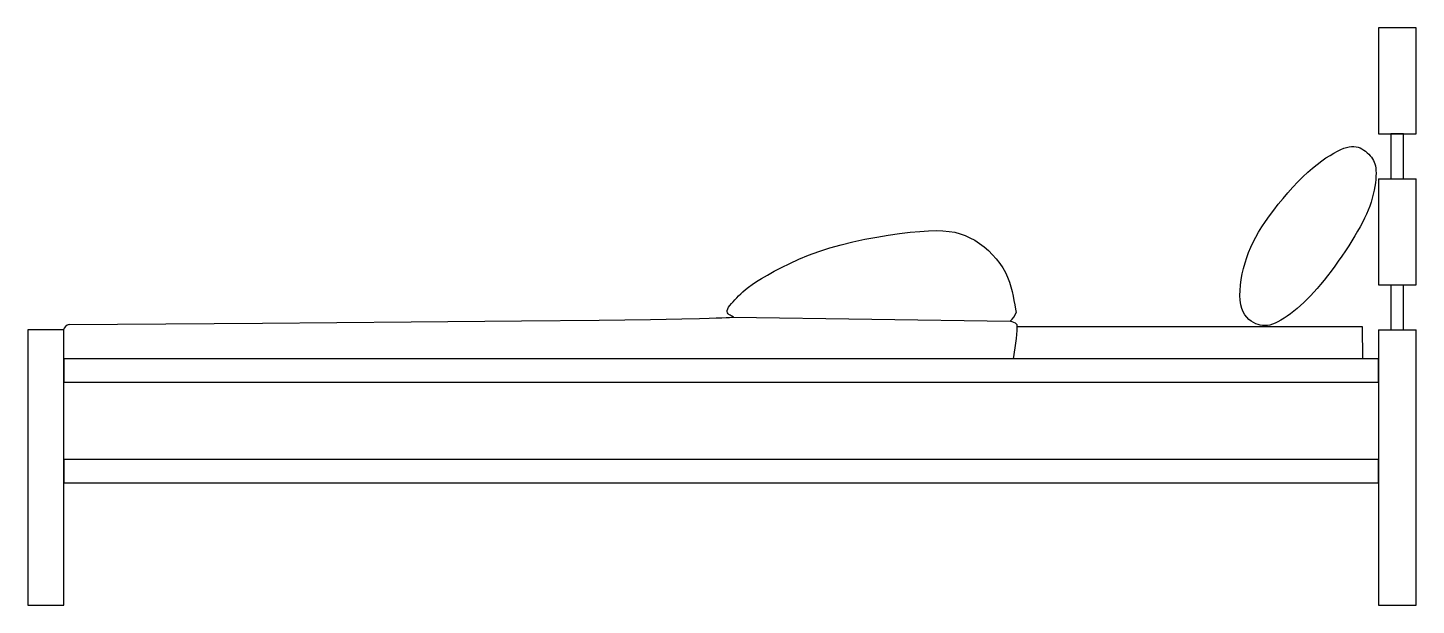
# Model space of a CAD drawing. Extents: x 6193 to 6398, y -5089 to -5004.
import ezdxf

# ---------------------------------------------------------------- set-up
doc = ezdxf.new("R2010")
doc.units = 0
doc.layers.get('0').update_dxf_attribs({"linetype": 'CONTINUOUS'})

# ---------------------------------------------------------------- blocks, each defined once
blk = doc.blocks.new('F4TBGH')
at = {"color": 7}
for p, q in [((148.51, 33.14), (154.07, 33.14)), ((148.51, 26.51), (154.07, 26.51)), ((148.51, 10.88), (154.07, 10.88)), ((53.54, 6.16), (94.3, 5.55)), ((148.51, 4.25), (154.07, 4.25))]:
    blk.add_line(p, q, dxfattribs=at)
for points in [[(154.07, 33.14), (154.07, 48.78), (148.51, 48.78), (148.51, 33.14)], [(152.21, 26.51), (152.21, 33.14), (150.35, 33.14), (150.35, 26.51)], [(148.51, 26.51), (148.51, 10.88)], [(154.07, 10.88), (154.07, 26.51)], [(-44.27, 5.04), (-15.79, 5.26), (6.1, 5.44), (22.32, 5.59), (33.76, 5.72), (41.34, 5.81), (45.96, 5.89), (48.53, 5.95), (49.96, 5.99), (51.01, 6.03), (51.84, 6.06), (52.48, 6.08), (52.95, 6.1), (53.27, 6.12), (53.46, 6.14), (53.54, 6.16), (53.54, 6.19), (53.47, 6.23), (53.35, 6.28), (53.21, 6.34), (53.05, 6.42), (52.89, 6.52), (52.75, 6.64), (52.65, 6.78), (52.61, 6.95), (52.63, 7.14), (52.71, 7.36), (52.84, 7.6), (53.02, 7.86), (53.24, 8.14), (53.49, 8.42), (53.75, 8.71), (54.03, 9), (54.31, 9.29), (54.61, 9.58), (54.94, 9.89), (55.33, 10.21), (55.78, 10.56), (56.31, 10.95), (56.94, 11.37), (57.68, 11.83), (58.54, 12.35), (59.53, 12.9), (60.64, 13.48), (61.86, 14.07), (63.18, 14.67), (64.6, 15.25), (66.12, 15.82), (67.72, 16.34), (69.4, 16.82), (71.14, 17.25), (72.89, 17.62), (74.64, 17.95), (76.35, 18.23), (78, 18.47), (79.55, 18.65), (80.97, 18.78), (82.24, 18.86), (83.37, 18.89), (84.39, 18.86), (85.31, 18.78), (86.14, 18.64), (86.92, 18.44), (87.66, 18.18), (88.37, 17.85), (89.07, 17.46), (89.77, 17), (90.44, 16.49), (91.08, 15.94), (91.69, 15.34), (92.25, 14.72), (92.76, 14.06), (93.21, 13.39), (93.59, 12.71), (93.91, 12.02), (94.17, 11.32), (94.39, 10.62), (94.57, 9.93), (94.72, 9.25), (94.85, 8.59), (94.97, 7.94), (95.08, 7.3), (95.15, 6.83)], [(150.35, 10.88), (150.35, 4.25), (152.21, 4.25), (152.21, 10.88)], [(95.28, 5.07), (95.25, 4.16), (95.17, 3.02), (95, 1.64), (94.75, 0)], [(95.22, 4.78), (146.12, 4.78), (146.19, 0)], [(148.51, 4.25), (148.51, -36.31), (154.07, -36.31), (154.07, 4.25)]]:
    blk.add_lwpolyline(points, dxfattribs=at)
for points in [[(128.24, 7.98), (128.15, 8.62), (128.12, 9.33), (128.14, 10.08), (128.2, 10.87), (128.32, 11.69), (128.47, 12.51), (128.65, 13.33), (128.87, 14.14), (129.12, 14.92), (129.39, 15.69), (129.7, 16.43), (130.05, 17.17), (130.44, 17.92), (130.87, 18.67), (131.35, 19.44), (131.88, 20.24), (132.47, 21.07), (133.1, 21.92), (133.77, 22.77), (134.47, 23.63), (135.19, 24.47), (135.92, 25.29), (136.66, 26.07), (137.39, 26.8), (138.11, 27.48), (138.81, 28.09), (139.5, 28.65), (140.16, 29.15), (140.79, 29.59), (141.39, 29.98), (141.96, 30.32), (142.49, 30.6), (142.97, 30.83), (143.41, 31.02), (143.83, 31.15), (144.21, 31.24), (144.56, 31.28), (144.89, 31.29), (145.21, 31.25), (145.51, 31.18), (145.81, 31.07), (146.09, 30.93), (146.36, 30.76), (146.62, 30.58), (146.86, 30.37), (147.08, 30.15), (147.29, 29.93), (147.47, 29.69), (147.64, 29.46), (147.78, 29.22), (147.89, 28.97), (147.99, 28.71), (148.06, 28.42), (148.12, 28.1), (148.15, 27.75), (148.16, 27.35), (148.15, 26.92), (148.12, 26.44), (148.06, 25.93), (147.99, 25.4), (147.89, 24.84), (147.76, 24.26), (147.61, 23.68), (147.44, 23.09), (147.24, 22.5), (147.02, 21.91), (146.76, 21.32), (146.48, 20.71), (146.17, 20.09), (145.82, 19.45), (145.45, 18.79), (145.04, 18.1), (144.6, 17.38), (144.13, 16.64), (143.64, 15.89), (143.13, 15.13), (142.6, 14.38), (142.08, 13.63), (141.55, 12.91), (141.02, 12.22), (140.5, 11.57), (140, 10.94), (139.49, 10.36), (139, 9.8), (138.51, 9.28), (138.02, 8.78), (137.53, 8.3), (137.04, 7.85), (136.54, 7.42), (136.05, 7.02), (135.57, 6.64), (135.09, 6.29), (134.62, 5.97), (134.16, 5.69), (133.72, 5.45), (133.3, 5.25), (132.9, 5.1), (132.52, 4.98), (132.16, 4.91), (131.81, 4.89), (131.46, 4.9), (131.12, 4.95), (130.79, 5.05), (130.45, 5.18), (130.1, 5.34), (129.76, 5.56), (129.43, 5.81), (129.12, 6.12), (128.84, 6.49), (128.59, 6.92), (128.39, 7.42)], [(-50.36, -36.31), (-45.07, -36.31), (-45.07, 4.25), (-50.36, 4.25)], [(-45.06, -3.44), (148.51, -3.44), (148.51, 0), (-45.06, 0)], [(-45.06, -18.28), (148.51, -18.28), (148.51, -14.84), (-45.06, -14.84)]]:
    blk.add_lwpolyline(points, close=True, dxfattribs=at)
for centre, radius, start, end in [((92.13, 7.92), 3.22, 312.3938, 340.1728), ((-44.13, 4.1), 0.955, 98.5325, 170.8917), ((93.86, 3.4), 2.19, 49.719, 78.4733)]:
    blk.add_arc(centre, radius, start, end, dxfattribs=at)

msp = doc.modelspace()

# ---------------------------------------------------------------- block references
at = {"color": 7}
msp.add_blockref('F4TBGH', (6243.72, -5052.47), dxfattribs=at)

doc.saveas('drawing.dxf')
